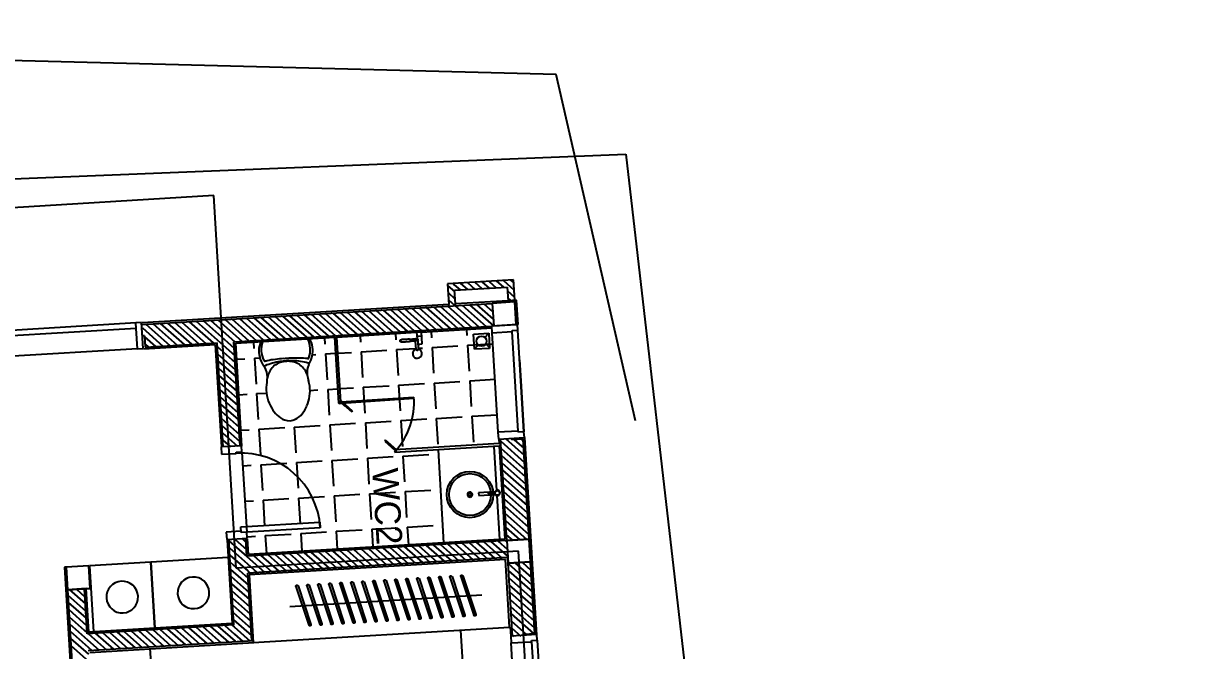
# Model space of a CAD drawing. Extents: x 550108 to 550131.4, y 1838379.2 to 1838423.5.
# Drawn here: x 550121.09 to 550131.39, y 1838417.92 to 1838423.47 of the extents above; entities that cross this region are included whole.
import ezdxf

# ---------------------------------------------------------------- set-up
doc = ezdxf.new("R2010")
doc.units = 0
for name, color, linetype in [('Level 1', 7, 'Continuous'), ('Level 10', 7, 'Continuous'), ('Level 11', 7, 'Continuous'), ('Level 13', 7, 'Continuous'), ('Level 14', 7, 'Continuous'), ('Level 15', 7, 'Continuous'), ('Level 18', 7, 'Continuous'), ('Level 23', 7, 'Continuous'), ('Level 3', 7, 'Continuous'), ('Level 4', 7, 'Continuous'), ('Level 5', 7, 'Continuous'), ('Level 6', 7, 'Continuous'), ('Level 7', 7, 'Continuous'), ('Level 8', 7, 'Continuous')]:
    doc.layers.add(name, color=color, linetype=linetype)

# ---------------------------------------------------------------- blocks, each defined once
blk = doc.blocks.new('___B_2')
at = {"layer": 'Level 3'}
for p, q in [((-41.2, 54.1), (41.2, 54.1)), ((1.2, 20.9), (-1.2, 20.9)), ((-1.2, 20.9), (-1.2, 6.4)), ((1.2, 6.4), (1.2, 20.9)), ((-0.3, 12.6), (-0.3, 6.3)), ((0.3, 12.6), (-0.3, 12.6)), ((0.3, 6.3), (0.3, 12.6)), ((-2.3, 5), (-41.2, 5)), ((41.2, 5), (2.3, 5))]:
    blk.add_line(p, q, dxfattribs=at)
for centre, radius in [((0, 28.6), 20.5), ((0, 28.6), 18.5), ((0, 28.6), 1.37), ((0, 4.4), 2)]:
    blk.add_circle(centre, radius, dxfattribs=at)
for centre, radius, start, end in [((0, 28.6), 2.2, 0, 180), ((0, 28.6), 2.2, 180, 0), ((0, 28.6), 1.37, 0, 180), ((0, 28.6), 1.37, 180, 0), ((0, 4.4), 2.39, 120.1574, 60.2316)]:
    blk.add_arc(centre, radius, start, end, dxfattribs=at)
blk = doc.blocks.new('TOILET')
at = {"layer": 'Level 3'}
for p, q in [((21.4, -1.9), (-21.4, -1.9)), ((19.4, -2), (-19.4, -2)), ((-17.2, -33), (-17.9, -35.5)), ((17.2, -33), (17.9, -35.5))]:
    blk.add_line(p, q, dxfattribs=at)
for centre, radius, start, end in [((0.2, -11.4), 24, 176.4513, 195.2961), ((-4.6, -11.1), 19.2, 151.2809, 176.4513), ((-1, -10.7), 20.7, 156.2862, 203.7138), ((-19.4, -2.6), 0.648, 92.3168, 156.2862), ((19.4, -2.6), 0.648, 23.7138, 87.6832), ((1, -10.7), 20.7, 336.2862, 23.7138), ((4.6, -11.1), 19.2, 3.5487, 28.7191), ((-0.2, -11.4), 24, 344.7039, 3.5487), ((-0.4, -11.6), 23.4, 195.2961, 215.2147), ((-18.9, -18.6), 1.17, 205.4105, 277.5788), ((17.9, -295.1), 277.8, 97.2351, 97.5788), ((-1.4, -140), 121.6, 90.3974, 97.407), ((0, -78.7), 58.1, 84.1678, 95.8322), ((0, -346.3), 327.8, 89.6026, 90.3974), ((1.4, -140), 121.6, 82.593, 89.6026), ((-17.9, -295.1), 277.8, 82.4212, 82.7649), ((18.9, -18.6), 1.17, 262.4212, 334.5895), ((0.4, -11.6), 23.4, 324.7853, 344.7039), ((-19.5, -22.4), 1.38, 230.6724, 288.9927), ((-34.3, -32.7), 16.7, 355.4559, 27.38), ((0.1, -79.2), 58.7, 95.8322, 108.9927), ((0, -38.4), 18, 127.4036, 162.5964), ((0, -41.6), 20.6, 90, 122.0732), ((0, -41.6), 20.6, 57.9268, 90), ((-0.1, -79.2), 58.7, 71.0073, 84.1678), ((0, -38.4), 18, 17.4036, 52.5964), ((34.3, -32.7), 16.7, 152.62, 184.5441), ((19.5, -22.4), 1.38, 251.0073, 309.3276), ((-71.9, -29.8), 54.4, 346.0536, 355.4559), ((71.9, -29.8), 54.4, 184.5441, 190.2879), ((-194.8, -80.5), 217.1, 9.681, 10.8949), ((13.7, -46.1), 33, 174.3487, 207.6878), ((-13.7, -46.1), 33, 332.3122, 3.6835), ((4.5, -52.9), 21.8, 203.2216, 244.7718), ((-4.5, -52.9), 21.8, 295.2282, 336.7784), ((0, -62.4), 11.2, 244.7718, 295.2282)]:
    blk.add_arc(centre, radius, start, end, dxfattribs=at)
blk = doc.blocks.new('___V__')
at = {"layer": 'Level 3'}
for p, q in [((-9.9, 2.8), (-9.9, 2.8)), ((2.1, 0.9), (2.1, -6.5)), ((3.8, 8.5), (3.9, 2.9)), ((6, 8.5), (3.9, 8.5)), ((4.6, -6.6), (4.6, 0.8)), ((5, 5.6), (5, 4.3)), ((5, 1.8), (5, 1.8)), ((8.1, 8.5), (6, 8.5)), ((6, 0.8), (6, 0.8)), ((7, 4.3), (7, 5.6)), ((7, 1.8), (7, 1.8)), ((8, -2), (8.2, 8.5)), ((4.6, -2), (6, -2)), ((6, -2), (8, -2)), ((-0.8, -10.6), (-0.8, -10.8)), ((7.3, -10.8), (7.3, -10.6))]:
    blk.add_line(p, q, dxfattribs=at)
for points in [[(-10.2, 0.8), (-10.3, 0.8), (-10.3, 0.8), (-10.4, 0.8), (-10.4, 0.8), (-10.4, 0.8), (-10.5, 0.8), (-10.5, 0.8), (-10.6, 0.8), (-10.6, 0.8), (-10.6, 0.9), (-10.7, 0.9), (-10.7, 0.9), (-10.7, 0.9), (-10.8, 0.9), (-10.8, 1), (-10.8, 1), (-10.9, 1), (-10.9, 1), (-10.9, 1.1), (-11, 1.1), (-11, 1.1), (-11, 1.1), (-11, 1.2), (-11.1, 1.2), (-11.1, 1.2), (-11.1, 1.3), (-11.1, 1.3), (-11.1, 1.3), (-11.2, 1.4), (-11.2, 1.4), (-11.2, 1.5), (-11.2, 1.5), (-11.2, 1.5), (-11.2, 1.6), (-11.2, 1.6), (-11.2, 1.6), (-11.2, 1.7), (-11.2, 1.7), (-11.2, 1.8), (-11.2, 1.8), (-11.2, 1.8), (-11.2, 1.9), (-11.2, 1.9), (-11.2, 2), (-11.2, 2), (-11.2, 2), (-11.2, 2.1), (-11.2, 2.1), (-11.2, 2.2), (-11.1, 2.2), (-11.1, 2.2), (-11.1, 2.3), (-11.1, 2.3), (-11.1, 2.3), (-11, 2.4), (-11, 2.4), (-11, 2.4), (-11, 2.5), (-10.9, 2.5), (-10.9, 2.5), (-10.9, 2.5), (-10.9, 2.6), (-10.8, 2.6), (-10.8, 2.6), (-10.8, 2.6), (-10.7, 2.7), (-10.7, 2.7), (-10.6, 2.7), (-10.6, 2.7), (-10.6, 2.7), (-10.5, 2.7), (-10.5, 2.7), (-10.5, 2.8), (-10.4, 2.8), (-10.4, 2.8), (-10.3, 2.8), (-10.3, 2.8), (-10.3, 2.8), (-10.2, 2.8)], [(-2.9, 2.8), (-4.2, 2.8), (-5.4, 2.8), (-6.5, 2.8), (-7.4, 2.8), (-8.2, 2.8), (-8.9, 2.8), (-9.4, 2.8), (-9.8, 2.8), (-10.1, 2.8), (-10.2, 2.8), (-10.2, 2.8)], [(-10.2, 2.8), (-10.2, 2.8), (-10, 2.8), (-9.9, 2.8)], [(-9.9, 0.8), (-10.1, 0.8), (-10.2, 0.8), (-10.2, 0.8)], [(-10.2, 0.8), (-10.2, 0.8), (-10, 0.8), (-9.6, 0.8), (-9.2, 0.8), (-8.5, 0.8), (-7.8, 0.8), (-6.9, 0.8), (-5.9, 0.8), (-4.8, 0.8), (-3.5, 0.8), (-2.9, 0.8)], [(-9.9, 0.8), (-9.9, 0.8), (-9.9, 0.8)], [(-2.9, 2.8), (-1.8, 2.8), (-0.8, 2.8), (0.1, 2.8), (0.9, 2.8), (1.6, 2.8), (2.2, 2.8), (2.6, 2.8)], [(2.1, 0.8), (1.6, 0.8), (0.9, 0.8), (0.1, 0.8), (-0.9, 0.8), (-1.9, 0.8), (-2.9, 0.8)], [(2.1, 1.8), (2.1, 1.8), (2.1, 1.8), (2.1, 1.7), (2.1, 1.7), (2.1, 1.7), (2.1, 1.6), (2.1, 1.6), (2.1, 1.5), (2.1, 1.5), (2.1, 1.4), (2.1, 1.3), (2.1, 1.3), (2.1, 1.2), (2.1, 1.1), (2.1, 1), (2.1, 0.9), (2.1, 0.8)], [(2.7, 2.8), (3, 2.8), (3.2, 2.8), (3.3, 2.8)], [(3.3, 0.8), (3.2, 0.8), (3, 0.8), (2.8, 0.8)], [(4.6, 0.8), (4.6, 0.9), (4.6, 1), (4.6, 1.1), (4.6, 1.2), (4.6, 1.3), (4.6, 1.4), (4.6, 1.4), (4.6, 1.5), (4.6, 1.5), (4.6, 1.6), (4.6, 1.6), (4.6, 1.7), (4.6, 1.7), (4.6, 1.7), (4.6, 1.8), (4.6, 1.8), (4.6, 1.8)], [(6, 2.8), (6, 2.8), (6, 2.8)], [(2.2, -6.4), (2, -6.4), (1.9, -6.5), (1.7, -6.6), (1.6, -6.6), (1.4, -6.7), (1.3, -6.8), (1.1, -6.8), (1, -6.9), (0.9, -7), (0.7, -7.1), (0.6, -7.2), (0.5, -7.3), (0.4, -7.4), (0.3, -7.5), (0.2, -7.7), (0.1, -7.8), (0, -7.9), (-0.1, -8), (-0.2, -8.2), (-0.3, -8.3), (-0.4, -8.5), (-0.4, -8.6), (-0.5, -8.8), (-0.6, -8.9), (-0.6, -9.1), (-0.7, -9.2), (-0.7, -9.4), (-0.7, -9.5), (-0.7, -9.7), (-0.8, -9.8), (-0.8, -10), (-0.8, -10.2), (-0.8, -10.3), (-0.8, -10.5), (-0.8, -10.6), (-0.7, -10.8), (-0.7, -11), (-0.7, -11.1), (-0.7, -11.3), (-0.6, -11.4), (-0.6, -11.6), (-0.5, -11.6)], [(7, -11.6), (7.1, -11.4), (7.1, -11.3), (7.2, -11.1), (7.2, -11), (7.2, -10.8), (7.3, -10.7), (7.3, -10.5), (7.3, -10.3), (7.3, -10.2), (7.3, -10), (7.3, -9.9), (7.3, -9.7), (7.2, -9.6), (7.2, -9.4), (7.2, -9.2), (7.1, -9.1), (7.1, -8.9), (7, -8.8), (6.9, -8.6), (6.9, -8.5), (6.8, -8.3), (6.7, -8.2), (6.6, -8.1), (6.5, -7.9), (6.5, -7.8), (6.4, -7.7), (6.2, -7.6), (6.1, -7.5), (6, -7.3), (5.9, -7.2), (5.8, -7.1), (5.6, -7), (5.5, -6.9), (5.4, -6.9), (5.2, -6.8), (5.1, -6.7), (5, -6.6), (4.8, -6.6), (4.7, -6.5), (4.5, -6.5)]]:
    blk.add_lwpolyline(points, dxfattribs=at)
for centre, major_axis, start_param, end_param in [((3.2, -10.3), (4.04, 0), 2.807097, 2.848132), ((3.2, -10.3), (4.04, 0), 0.265335, 0.301153), ((3.2, -10.3), (4.04, 0), 3.224486, 3.28342), ((3.2, -10.5), (4.02, 0), 3.224486, 3.249095), ((3.2, -10.5), (4.02, 0), 3.262073, 3.311483), ((3.2, -10.3), (4.04, 0), 3.384639, 3.759743), ((3.2, -10.5), (4.02, 0), 3.402009, 4.712389), ((3.2, -10.3), (4.04, 0), 4.16153, 4.302053), ((3.2, -10.3), (4.04, 0), 4.558722, 4.712389), ((3.2, -10.5), (-4.02, 0), 1.570796, 3.097693), ((3.2, -10.3), (4.04, 0), 5.808134, 6.228395)]:
    blk.add_ellipse(centre, major_axis=major_axis, ratio=0.98191, start_param=start_param, end_param=end_param, dxfattribs=at)
for points, degree in [([(2.1, 1.6), (2.1, 1.7), (2.1, 2), (2.2, 2.4), (2.5, 2.8), (2.9, 3), (3.2, 3), (3.3, 3)], 3), ([(2.1, 0.8), (2.1, 1), (2.2, 1.2), (2.4, 1.5), (2.9, 1.7), (3.2, 1.8), (3.3, 1.8)], 3), ([(3.3, 3), (3.5, 3), (3.8, 3), (4.2, 2.8), (4.3, 2.5), (4.4, 2.4)], 3), ([(3.3, 1.8), (3.5, 1.8), (3.8, 1.7), (4.2, 1.5), (4.5, 1.2), (4.6, 1), (4.6, 0.8)], 3), ([(4.4, 2.4), (4.5, 2.3), (4.6, 2.1), (4.6, 1.8), (4.6, 1.8)], 3), ([(2.1, -6.4), (2.1, -6.4), (2.2, -6.4), (2.2, -6.4), (2.3, -6.4), (2.3, -6.4), (2.3, -6.5)], 3), ([(2.3, -6.5), (2.3, -6.5), (2.4, -6.6), (2.4, -6.7), (2.5, -6.7), (2.5, -6.8), (2.5, -6.8), (2.6, -6.8), (2.6, -6.8), (2.6, -6.9), (2.7, -6.9), (2.7, -6.9), (2.8, -7), (2.8, -7), (2.9, -7), (2.9, -7), (3, -7), (3.1, -7), (3.2, -7.1), (3.2, -7.1)], 3), ([(3.2, -7.6), (3.1, -7.6), (3.1, -7.6), (3, -7.6), (3, -7.6)], 3), ([(3.2, -7.1), (3.3, -7.1), (3.3, -7.1), (3.3, -7.1), (3.3, -7.1)], 3), ([(3.3, -7.7), (3.3, -7.7), (3.3, -7.7), (3.2, -7.7)], 2), ([(3.3, -7.1), (3.4, -7.1), (3.5, -7.1), (3.6, -7.1), (3.7, -7.1), (3.7, -7.1), (3.8, -7.1), (3.8, -7), (3.9, -7), (3.9, -7), (4, -7), (4, -7), (4, -7), (4, -7), (4, -7), (4.1, -6.9), (4.1, -6.9), (4.1, -6.9), (4.2, -6.9), (4.2, -6.8), (4.2, -6.8), (4.2, -6.8), (4.2, -6.8), (4.3, -6.7), (4.3, -6.7), (4.4, -6.6), (4.4, -6.6), (4.4, -6.5)], 3), ([(3.6, -7.6), (3.5, -7.6), (3.5, -7.7), (3.4, -7.7), (3.3, -7.7)], 3), ([(4.4, -6.5), (4.4, -6.5), (4.4, -6.5), (4.5, -6.5), (4.5, -6.5), (4.5, -6.5), (4.6, -6.5), (4.6, -6.5)], 3)]:
    blk.add_open_spline(points, degree=degree, dxfattribs=at)
blk = doc.blocks.new('FURNI9')
at = {"layer": 'Level 1'}
for p, q in [((-1232.2, 490.6), (-1232.2, 649.8)), ((-1285.7, 490.6), (-1232.2, 490.6))]:
    blk.add_line(p, q, dxfattribs=at)
blk = doc.blocks.new('FURN12')
at = {"layer": 'Level 1'}
for p, q in [((-773, 872.1), (-831.5, 872.1)), ((-831.5, 872.1), (-831.5, 817.9)), ((-831.5, 817.9), (-773, 817.9))]:
    blk.add_line(p, q, dxfattribs=at)
for start, end in [(0, 180), (180, 0)]:
    blk.add_arc((-802.2, 845), 14, start, end, dxfattribs=at)
blk = doc.blocks.new('FURN13')
at = {"layer": 'Level 1'}
for p, q in [((-831.5, 940.6), (-831.5, 872.1)), ((-831.5, 872.1), (-773, 872.1))]:
    blk.add_line(p, q, dxfattribs=at)
for start, end in [(0, 180), (180, 0)]:
    blk.add_arc((-802.2, 908), 14, start, end, dxfattribs=at)
blk = doc.blocks.new('FURN18')
at = {"layer": 'Level 1'}
for p, q in [((-561.6, 421.5), (-561.6, 194.5)), ((-501.6, 421.5), (-561.6, 421.5)), ((-501.6, 194.5), (-501.6, 421.5)), ((-561.6, 194.5), (-501.6, 194.5))]:
    blk.add_line(p, q, dxfattribs=at)
blk = doc.blocks.new('D820X2')
at = {"layer": 'Level 5'}
for p, q in [((30.5, 4), (30.5, 74.12)), ((30.5, 74.12), (35.5, 74.12)), ((35.5, 74.12), (35.5, 4)), ((-35.5, 9), (-41, 9)), ((-41, 9), (-41, -9)), ((-35.5, 4), (-35.5, 9)), ((-34.5, 4), (-35.5, 4)), ((-34.5, -9), (-34.5, 4)), ((35.5, 4), (30.5, 4)), ((35.5, 4), (34.5, 4)), ((34.5, 4), (34.5, -9)), ((41, 9), (35.5, 9)), ((35.5, 9), (35.5, 4)), ((41, -9), (41, 9)), ((-41, -9), (-34.5, -9)), ((34.5, -9), (41, -9))]:
    blk.add_line(p, q, dxfattribs=at)
blk.add_arc((35.5, 4), 70.12, 90, 180, dxfattribs=at)
blk = doc.blocks.new('SO1103')
at = {"layer": 'Level 7'}
for p, q in [((-60, 11.5), (-65, 11.5)), ((-65, 11.5), (-65, -11.5)), ((-60, 6.5), (-60, 11.5)), ((60, 11.5), (-60, 11.5)), ((65, 11.5), (60, 11.5)), ((60, 6.5), (60, 11.5)), ((65, -11.5), (65, 11.5)), ((-60, -11.5), (-60, 6.5)), ((60, 6.5), (-60, 6.5)), ((60, -11.5), (60, 6.5)), ((-65, -11.5), (-60, -11.5)), ((60, -11.5), (-60, -11.5)), ((60, -11.5), (65, -11.5))]:
    blk.add_line(p, q, dxfattribs=at)
blk = doc.blocks.new('CUA_W4')
at = {"layer": 'Level 5'}
for p, q in [((0.1, -2.2), (13, -2.2)), ((13, -1.3), (1, -1.3)), ((13, -2.2), (13, -1.3)), ((64, -1), (18.8, -46.7)), ((65, -1.4), (19.5, -47.4)), ((65, -1.3), (52, -1.3)), ((52, -2.2), (52, -1.3)), ((52, -2.2), (65, -2.2)), ((65, -1), (59.9, -1)), ((65, -2.2), (65, -1.3))]:
    blk.add_line(p, q, dxfattribs=at)
blk.add_arc((65, -1), 65, 180, 225.602, dxfattribs=at)
blk = doc.blocks.new('SO2008')
at = {"layer": 'Level 7'}
for p, q in [((-95, 11.5), (-100, 11.5)), ((-100, 11.5), (-100, -11.5)), ((-95, 6.5), (-95, 11.5)), ((-95, 11.5), (-45, 11.5)), ((-40, 11.5), (-45, 11.5)), ((-45, 11.5), (-45, 6.5)), ((-40, 11.5), (40, 11.5)), ((-40, 6.5), (-40, 11.5)), ((45, 11.5), (40, 11.5)), ((40, 11.5), (40, 6.5)), ((45, 6.5), (45, 11.5)), ((45, 11.5), (95, 11.5)), ((100, 11.5), (95, 11.5)), ((95, 11.5), (95, 6.5)), ((100, -11.5), (100, 11.5)), ((-94, 6.5), (-95, 6.5)), ((-94, -11.5), (-94, 6.5)), ((-94, 6.5), (-46, 6.5)), ((-45, 6.5), (-46, 6.5)), ((-46, 6.5), (-46, -11.5)), ((-40, -11.5), (-40, 6.5)), ((40, 6.5), (-40, 6.5)), ((40, 6.5), (40, -11.5)), ((46, 6.5), (45, 6.5)), ((46, -11.5), (46, 6.5)), ((46, 6.5), (94, 6.5)), ((95, 6.5), (94, 6.5)), ((94, 6.5), (94, -11.5)), ((-100, -11.5), (-94, -11.5)), ((-46, -11.5), (-94, -11.5)), ((-46, -11.5), (-40, -11.5)), ((40, -11.5), (-40, -11.5)), ((40, -11.5), (46, -11.5)), ((94, -11.5), (46, -11.5)), ((94, -11.5), (100, -11.5))]:
    blk.add_line(p, q, dxfattribs=at)
blk = doc.blocks.new('FURN23')
at = {"layer": 'Level 1'}
blk.add_line((-1285.7, 673.8), (-1285.7, 459.2), dxfattribs=at)
blk = doc.blocks.new('CUA_S1')
at = {"layer": 'Level 7'}
for p, q in [((-45, 11.5), (-50, 11.5)), ((-50, 11.5), (-50, -11.5)), ((-45, 6.5), (-45, 11.5)), ((45, 11.5), (-45, 11.5)), ((0, 11.5), (-45, 11.5)), ((-18.6, 11.5), (0, 11.5)), ((0, 11.5), (45, 11.5)), ((18.6, 11.5), (0, 11.5)), ((50, 11.5), (45, 11.5)), ((45, 11.5), (45, 6.5)), ((50, -11.5), (50, 11.5)), ((-44, 6.5), (-45, 6.5)), ((-44, -11.5), (-44, 6.5)), ((44, 6.5), (-44, 6.5)), ((45, 6.5), (44, 6.5)), ((44, 6.5), (44, -11.5)), ((-50, -11.5), (-44, -11.5)), ((-44, -11.5), (44, -11.5)), ((44, -11.5), (50, -11.5))]:
    blk.add_line(p, q, dxfattribs=at)
blk = doc.blocks.new('REPEAT')
at = {"layer": 'Level 11'}
for p, q in [((-151.6, -17.1), (-142.3, 17.6)), ((-149.7, -17.6), (-140.4, 17.1)), ((-141.9, -17.1), (-132.6, 17.6)), ((-140, -17.6), (-130.6, 17.1)), ((-132.2, -17.1), (-122.8, 17.6)), ((-130.2, -17.6), (-120.9, 17.1)), ((-122.4, -17.1), (-113.1, 17.6)), ((-120.5, -17.6), (-111.2, 17.1)), ((-112.7, -17.1), (-103.4, 17.6)), ((-110.8, -17.6), (-101.4, 17.1)), ((-103, -17.1), (-93.6, 17.6)), ((-101, -17.6), (-91.7, 17.1)), ((-93.2, -17.1), (-83.9, 17.6)), ((-91.3, -17.6), (-82, 17.1)), ((-83.5, -17.1), (-74.2, 17.6)), ((-81.6, -17.6), (-72.2, 17.1)), ((-73.8, -17.1), (-64.4, 17.6)), ((-71.8, -17.6), (-62.5, 17.1)), ((-64, -17.1), (-54.7, 17.6)), ((-62.1, -17.6), (-52.8, 17.1)), ((-54.3, -17.1), (-45, 17.6)), ((-52.4, -17.6), (-43, 17.1)), ((-44.6, -17.1), (-35.2, 17.6)), ((-42.6, -17.6), (-33.3, 17.1)), ((-34.8, -17.1), (-25.5, 17.6)), ((-32.9, -17.6), (-23.6, 17.1)), ((-25.1, -17.1), (-15.8, 17.6)), ((-23.2, -17.6), (-13.8, 17.1)), ((-15.4, -17.1), (-6, 17.6)), ((-13.4, -17.6), (-4.1, 17.1)), ((-5.6, -17.1), (3.7, 17.6)), ((-3.7, -17.6), (5.6, 17.1)), ((-158, 0), (-134, 0)), ((-148.3, 0), (-124.3, 0)), ((-138.5, 0), (-114.5, 0)), ((-128.8, 0), (-104.8, 0)), ((-119.1, 0), (-95.1, 0)), ((-109.3, 0), (-85.3, 0)), ((-99.6, 0), (-75.6, 0)), ((-89.9, 0), (-65.9, 0)), ((-80.1, 0), (-56.1, 0)), ((-70.4, 0), (-46.4, 0)), ((-60.7, 0), (-36.7, 0)), ((-50.9, 0), (-26.9, 0)), ((-41.2, 0), (-17.2, 0)), ((-31.5, 0), (-7.5, 0)), ((-21.7, 0), (2.3, 0)), ((-12, 0), (12, 0))]:
    blk.add_line(p, q, dxfattribs=at)
for centre, start, end in [((-141.3, 17.4), 345, 165), ((-131.6, 17.4), 345, 165), ((-121.9, 17.4), 345, 165), ((-112.1, 17.4), 345, 165), ((-102.4, 17.4), 345, 165), ((-92.7, 17.4), 345, 165), ((-82.9, 17.4), 345, 165), ((-73.2, 17.4), 345, 165), ((-63.5, 17.4), 345, 165), ((-53.7, 17.4), 345, 165), ((-44, 17.4), 345, 165), ((-34.3, 17.4), 345, 165), ((-24.5, 17.4), 345, 165), ((-14.8, 17.4), 345, 165), ((-5.1, 17.4), 345, 165), ((4.7, 17.4), 345, 165), ((-150.7, -17.4), 165, 345), ((-140.9, -17.4), 165, 345), ((-131.2, -17.4), 165, 345), ((-121.5, -17.4), 165, 345), ((-111.7, -17.4), 165, 345), ((-102, -17.4), 165, 345), ((-92.3, -17.4), 165, 345), ((-82.5, -17.4), 165, 345), ((-72.8, -17.4), 165, 345), ((-63.1, -17.4), 165, 345), ((-53.3, -17.4), 165, 345), ((-43.6, -17.4), 165, 345), ((-33.9, -17.4), 165, 345), ((-24.1, -17.4), 165, 345), ((-14.4, -17.4), 165, 345), ((-4.7, -17.4), 165, 345)]:
    blk.add_arc(centre, 1, start, end, dxfattribs=at)

msp = doc.modelspace()

# ---------------------------------------------------------------- linework, layer by layer
at = {"layer": 'Level 10'}
for p, q in [((550107.979, 1838421.568), (550126.412, 1838422.311)), ((550126.412, 1838422.311), (550131.386, 1838379.194))]:
    msp.add_line(p, q, dxfattribs=at)
at = {"layer": 'Level 13'}
for p, q in [((550125.066, 1838420.722), (550125.2, 1838420.73)), ((550125.167, 1838420.692), (550125.2, 1838420.73)), ((550125.2, 1838420.73), (550125.208, 1838420.595)), ((550125.074, 1838420.587), (550125.066, 1838420.722)), ((550125.107, 1838420.625), (550125.074, 1838420.587)), ((550125.174, 1838420.634), (550125.208, 1838420.604)), ((550125.208, 1838420.595), (550125.074, 1838420.587))]:
    msp.add_line(p, q, dxfattribs=at)
msp.add_circle((550125.137, 1838420.659), 0.045, dxfattribs=at)
at = {"layer": 'Level 14'}
for p, q in [((550124.837, 1838421.151), (550124.9, 1838421.095)), ((550124.886, 1838421.168), (550124.896, 1838421.158)), ((550124.896, 1838421.158), (550124.949, 1838421.112)), ((550124.949, 1838421.172), (550125.013, 1838421.115)), ((550125.013, 1838421.176), (550125.076, 1838421.119)), ((550125.076, 1838421.179), (550125.14, 1838421.123)), ((550125.14, 1838421.183), (550125.203, 1838421.127)), ((550125.203, 1838421.187), (550125.267, 1838421.131)), ((550125.267, 1838421.191), (550125.33, 1838421.135)), ((550125.33, 1838421.195), (550125.394, 1838421.138)), ((550125.394, 1838421.199), (550125.421, 1838421.174)), ((550125.394, 1838421.138), (550125.425, 1838421.111)), ((550124.841, 1838421.088), (550124.904, 1838421.031)), ((550125.366, 1838421.103), (550125.429, 1838421.047)), ((550125.369, 1838421.04), (550125.411, 1838421.003)), ((550124.204, 1838420.93), (550124.415, 1838420.743)), ((550124.267, 1838420.934), (550124.479, 1838420.747)), ((550124.331, 1838420.938), (550124.542, 1838420.751)), ((550124.394, 1838420.942), (550124.606, 1838420.754)), ((550124.458, 1838420.946), (550124.669, 1838420.758)), ((550124.521, 1838420.95), (550124.733, 1838420.762)), ((550124.585, 1838420.953), (550124.797, 1838420.766)), ((550124.648, 1838420.957), (550124.86, 1838420.77)), ((550124.712, 1838420.961), (550124.924, 1838420.774)), ((550124.775, 1838420.965), (550124.987, 1838420.777)), ((550124.839, 1838420.969), (550125.051, 1838420.781)), ((550124.844, 1838421.024), (550124.902, 1838420.973)), ((550124.902, 1838420.973), (550125.114, 1838420.785)), ((550124.966, 1838420.976), (550125.178, 1838420.789)), ((550125.03, 1838420.98), (550125.241, 1838420.793)), ((550125.093, 1838420.984), (550125.24, 1838420.853)), ((550125.157, 1838420.988), (550125.237, 1838420.917)), ((550125.22, 1838420.992), (550125.233, 1838420.981)), ((550122.489, 1838420.827), (550122.7, 1838420.639)), ((550122.552, 1838420.831), (550122.764, 1838420.643)), ((550122.616, 1838420.835), (550122.827, 1838420.647)), ((550122.679, 1838420.838), (550122.891, 1838420.651)), ((550122.743, 1838420.842), (550122.954, 1838420.655)), ((550122.806, 1838420.846), (550123.018, 1838420.659)), ((550122.87, 1838420.85), (550123.081, 1838420.662)), ((550122.933, 1838420.854), (550123.145, 1838420.666)), ((550122.997, 1838420.858), (550123.208, 1838420.67)), ((550123.06, 1838420.861), (550123.272, 1838420.674)), ((550123.124, 1838420.865), (550123.335, 1838420.678)), ((550123.187, 1838420.869), (550123.399, 1838420.682)), ((550123.251, 1838420.873), (550123.463, 1838420.685)), ((550123.314, 1838420.877), (550123.526, 1838420.689)), ((550123.378, 1838420.881), (550123.59, 1838420.693)), ((550123.441, 1838420.884), (550123.653, 1838420.697)), ((550123.505, 1838420.888), (550123.717, 1838420.701)), ((550123.568, 1838420.892), (550123.78, 1838420.705)), ((550123.632, 1838420.896), (550123.844, 1838420.708)), ((550123.696, 1838420.9), (550123.907, 1838420.712)), ((550123.759, 1838420.904), (550123.971, 1838420.716)), ((550123.823, 1838420.907), (550124.034, 1838420.72)), ((550123.886, 1838420.911), (550124.098, 1838420.724)), ((550123.95, 1838420.915), (550124.161, 1838420.728)), ((550124.013, 1838420.919), (550124.225, 1838420.731)), ((550124.077, 1838420.923), (550124.288, 1838420.735)), ((550124.14, 1838420.927), (550124.352, 1838420.739)), ((550122.14, 1838420.776), (550122.319, 1838420.616)), ((550122.171, 1838420.808), (550122.383, 1838420.62)), ((550122.234, 1838420.812), (550122.446, 1838420.624)), ((550122.298, 1838420.815), (550122.51, 1838420.628)), ((550122.362, 1838420.819), (550122.573, 1838420.632)), ((550122.425, 1838420.823), (550122.637, 1838420.636)), ((550122.143, 1838420.712), (550122.15, 1838420.706)), ((550122.159, 1838420.698), (550122.256, 1838420.613)), ((550122.163, 1838420.634), (550122.192, 1838420.609)), ((550122.827, 1838420.647), (550122.956, 1838420.533)), ((550122.891, 1838420.651), (550122.952, 1838420.597)), ((550122.801, 1838420.611), (550122.959, 1838420.47)), ((550122.804, 1838420.547), (550122.963, 1838420.406)), ((550122.808, 1838420.483), (550122.967, 1838420.343)), ((550122.812, 1838420.42), (550122.971, 1838420.279)), ((550122.816, 1838420.356), (550122.975, 1838420.216)), ((550122.82, 1838420.293), (550122.979, 1838420.152)), ((550122.824, 1838420.229), (550122.982, 1838420.089)), ((550122.827, 1838420.166), (550122.986, 1838420.025)), ((550122.831, 1838420.102), (550122.99, 1838419.962)), ((550122.835, 1838420.039), (550122.994, 1838419.898)), ((550122.839, 1838419.975), (550122.998, 1838419.835)), ((550122.843, 1838419.912), (550123.002, 1838419.771)), ((550122.847, 1838419.848), (550122.981, 1838419.73)), ((550125.347, 1838419.797), (550125.513, 1838419.65)), ((550122.85, 1838419.785), (550122.917, 1838419.726)), ((550125.306, 1838419.774), (550125.517, 1838419.586)), ((550125.309, 1838419.71), (550125.521, 1838419.522)), ((550125.426, 1838419.787), (550125.51, 1838419.713)), ((550125.49, 1838419.791), (550125.506, 1838419.777)), ((550125.313, 1838419.647), (550125.525, 1838419.459)), ((550125.317, 1838419.583), (550125.529, 1838419.395)), ((550125.321, 1838419.519), (550125.533, 1838419.332)), ((550125.325, 1838419.456), (550125.536, 1838419.268)), ((550125.329, 1838419.392), (550125.54, 1838419.205)), ((550125.332, 1838419.329), (550125.544, 1838419.141)), ((550125.336, 1838419.265), (550125.548, 1838419.078)), ((550125.34, 1838419.202), (550125.552, 1838419.014)), ((550125.344, 1838419.138), (550125.556, 1838418.951)), ((550125.348, 1838419.075), (550125.537, 1838418.907)), ((550125.352, 1838419.011), (550125.474, 1838418.903)), ((550122.904, 1838418.895), (550123.063, 1838418.755)), ((550122.959, 1838418.907), (550123.059, 1838418.818)), ((550123.023, 1838418.911), (550123.055, 1838418.882)), ((550124.965, 1838418.873), (550125.124, 1838418.732)), ((550125.029, 1838418.876), (550125.188, 1838418.736)), ((550125.092, 1838418.88), (550125.251, 1838418.74)), ((550125.156, 1838418.884), (550125.315, 1838418.743)), ((550125.219, 1838418.888), (550125.367, 1838418.757)), ((550125.283, 1838418.892), (550125.363, 1838418.821)), ((550125.346, 1838418.896), (550125.359, 1838418.884)), ((550125.355, 1838418.948), (550125.41, 1838418.899)), ((550122.908, 1838418.832), (550123.067, 1838418.691)), ((550122.912, 1838418.768), (550123.071, 1838418.628)), ((550123.25, 1838418.769), (550123.409, 1838418.628)), ((550123.314, 1838418.773), (550123.472, 1838418.632)), ((550123.377, 1838418.777), (550123.536, 1838418.636)), ((550123.441, 1838418.781), (550123.6, 1838418.64)), ((550123.504, 1838418.784), (550123.663, 1838418.644)), ((550123.568, 1838418.788), (550123.727, 1838418.648)), ((550123.631, 1838418.792), (550123.79, 1838418.651)), ((550123.695, 1838418.796), (550123.854, 1838418.655)), ((550123.758, 1838418.8), (550123.917, 1838418.659)), ((550123.822, 1838418.804), (550123.981, 1838418.663)), ((550123.885, 1838418.807), (550124.044, 1838418.667)), ((550123.949, 1838418.811), (550124.108, 1838418.671)), ((550124.012, 1838418.815), (550124.171, 1838418.674)), ((550124.076, 1838418.819), (550124.235, 1838418.678)), ((550124.14, 1838418.823), (550124.298, 1838418.682)), ((550124.203, 1838418.827), (550124.362, 1838418.686)), ((550124.267, 1838418.83), (550124.425, 1838418.69)), ((550124.33, 1838418.834), (550124.489, 1838418.694)), ((550124.394, 1838418.838), (550124.552, 1838418.697)), ((550124.457, 1838418.842), (550124.616, 1838418.701)), ((550124.521, 1838418.846), (550124.679, 1838418.705)), ((550124.584, 1838418.85), (550124.743, 1838418.709)), ((550124.648, 1838418.853), (550124.806, 1838418.713)), ((550124.711, 1838418.857), (550124.87, 1838418.717)), ((550124.775, 1838418.861), (550124.934, 1838418.72)), ((550124.838, 1838418.865), (550124.997, 1838418.724)), ((550124.902, 1838418.869), (550125.061, 1838418.728)), ((550122.916, 1838418.705), (550123.074, 1838418.564)), ((550123.063, 1838418.755), (550123.218, 1838418.617)), ((550123.067, 1838418.691), (550123.155, 1838418.613)), ((550123.123, 1838418.761), (550123.282, 1838418.621)), ((550123.187, 1838418.765), (550123.345, 1838418.625)), ((550125.371, 1838418.694), (550125.582, 1838418.506)), ((550125.431, 1838418.7), (550125.579, 1838418.57)), ((550125.495, 1838418.704), (550125.575, 1838418.633)), ((550125.558, 1838418.708), (550125.571, 1838418.697)), ((550122.919, 1838418.641), (550123.078, 1838418.501)), ((550122.923, 1838418.578), (550123.082, 1838418.437)), ((550123.071, 1838418.628), (550123.091, 1838418.609)), ((550125.375, 1838418.63), (550125.586, 1838418.443)), ((550125.378, 1838418.567), (550125.59, 1838418.379)), ((550121.493, 1838418.463), (550121.636, 1838418.336)), ((550121.556, 1838418.467), (550121.632, 1838418.4)), ((550121.62, 1838418.47), (550121.628, 1838418.463)), ((550122.927, 1838418.514), (550123.086, 1838418.374)), ((550125.382, 1838418.503), (550125.594, 1838418.316)), ((550121.481, 1838418.413), (550121.639, 1838418.273)), ((550122.931, 1838418.451), (550123.09, 1838418.31)), ((550122.935, 1838418.387), (550123.094, 1838418.246)), ((550125.386, 1838418.44), (550125.598, 1838418.252)), ((550125.39, 1838418.376), (550125.602, 1838418.188)), ((550121.484, 1838418.35), (550121.643, 1838418.209)), ((550121.488, 1838418.286), (550121.647, 1838418.145)), ((550122.939, 1838418.324), (550123.097, 1838418.183)), ((550122.942, 1838418.26), (550123.101, 1838418.119)), ((550125.394, 1838418.313), (550125.605, 1838418.125)), ((550121.492, 1838418.223), (550121.651, 1838418.082)), ((550121.496, 1838418.159), (550121.655, 1838418.018)), ((550122.946, 1838418.197), (550123.105, 1838418.056)), ((550125.398, 1838418.249), (550125.595, 1838418.074)), ((550125.401, 1838418.185), (550125.531, 1838418.07)), ((550121.5, 1838418.096), (550121.659, 1838417.955)), ((550121.662, 1838418.072), (550121.821, 1838417.931)), ((550121.725, 1838418.076), (550121.884, 1838417.935)), ((550121.789, 1838418.08), (550121.948, 1838417.939)), ((550121.852, 1838418.084), (550122.011, 1838417.943)), ((550121.916, 1838418.088), (550122.075, 1838417.947)), ((550121.98, 1838418.091), (550122.138, 1838417.951)), ((550122.043, 1838418.095), (550122.202, 1838417.954)), ((550122.107, 1838418.099), (550122.265, 1838417.958)), ((550122.17, 1838418.103), (550122.329, 1838417.962)), ((550122.234, 1838418.107), (550122.392, 1838417.966)), ((550122.297, 1838418.111), (550122.456, 1838417.97)), ((550122.361, 1838418.114), (550122.519, 1838417.974)), ((550122.424, 1838418.118), (550122.583, 1838417.977)), ((550122.488, 1838418.122), (550122.646, 1838417.981)), ((550122.551, 1838418.126), (550122.71, 1838417.985)), ((550122.615, 1838418.13), (550122.774, 1838417.989)), ((550122.678, 1838418.134), (550122.837, 1838417.993)), ((550122.742, 1838418.137), (550122.901, 1838417.997)), ((550122.805, 1838418.141), (550122.958, 1838418.006)), ((550122.869, 1838418.145), (550122.954, 1838418.07)), ((550122.932, 1838418.149), (550122.95, 1838418.133)), ((550122.95, 1838418.133), (550123.091, 1838418.008)), ((550122.954, 1838418.07), (550123.028, 1838418.004)), ((550125.405, 1838418.122), (550125.484, 1838418.052)), ((550125.409, 1838418.058), (550125.42, 1838418.049)), ((550121.504, 1838418.032), (550121.662, 1838417.891)), ((550121.507, 1838417.969), (550121.666, 1838417.828)), ((550121.655, 1838418.018), (550121.757, 1838417.928)), ((550121.659, 1838417.955), (550121.694, 1838417.924)), ((550122.958, 1838418.006), (550122.964, 1838418))]:
    msp.add_line(p, q, dxfattribs=at)
at = {"layer": 'Level 15'}
for p, q in [((550124.377, 1838420.726), (550124.38, 1838420.67)), ((550124.691, 1838420.744), (550124.694, 1838420.689)), ((550125.005, 1838420.763), (550125.008, 1838420.708)), ((550123.122, 1838420.65), (550123.125, 1838420.594)), ((550123.75, 1838420.688), (550123.753, 1838420.632)), ((550124.063, 1838420.707), (550124.067, 1838420.651)), ((550125.013, 1838420.622), (550125.239, 1838420.636)), ((550125.013, 1838420.622), (550125.027, 1838420.394)), ((550123.639, 1838420.539), (550123.672, 1838420.541)), ((550123.758, 1838420.546), (550123.846, 1838420.552)), ((550123.758, 1838420.546), (550123.772, 1838420.318)), ((550123.866, 1838420.553), (550123.986, 1838420.56)), ((550124.072, 1838420.565), (550124.3, 1838420.579)), ((550124.072, 1838420.565), (550124.086, 1838420.337)), ((550124.386, 1838420.584), (550124.554, 1838420.594)), ((550124.386, 1838420.584), (550124.399, 1838420.356)), ((550124.579, 1838420.596), (550124.614, 1838420.598)), ((550124.699, 1838420.603), (550124.927, 1838420.617)), ((550124.699, 1838420.603), (550124.713, 1838420.375)), ((550122.973, 1838420.499), (550123.045, 1838420.503)), ((550123.131, 1838420.509), (550123.175, 1838420.511)), ((550123.131, 1838420.509), (550123.144, 1838420.28)), ((550125.032, 1838420.308), (550125.257, 1838420.322)), ((550123.616, 1838420.223), (550123.691, 1838420.228)), ((550123.777, 1838420.233), (550123.865, 1838420.238)), ((550123.777, 1838420.233), (550123.791, 1838420.004)), ((550123.885, 1838420.239), (550124.005, 1838420.246)), ((550124.091, 1838420.252), (550124.319, 1838420.265)), ((550124.091, 1838420.252), (550124.104, 1838420.023)), ((550124.404, 1838420.271), (550124.633, 1838420.284)), ((550124.404, 1838420.271), (550124.418, 1838420.042)), ((550124.718, 1838420.289), (550124.946, 1838420.303)), ((550124.718, 1838420.289), (550124.732, 1838420.061)), ((550125.032, 1838420.308), (550125.046, 1838420.08)), ((550122.992, 1838420.185), (550123.064, 1838420.19)), ((550123.149, 1838420.195), (550123.235, 1838420.2)), ((550123.149, 1838420.195), (550123.163, 1838419.967)), ((550125.051, 1838419.995), (550125.276, 1838420.008)), ((550123.482, 1838419.9), (550123.71, 1838419.914)), ((550123.796, 1838419.919), (550124.024, 1838419.933)), ((550123.796, 1838419.919), (550123.81, 1838419.691)), ((550124.11, 1838419.938), (550124.338, 1838419.952)), ((550124.11, 1838419.938), (550124.123, 1838419.71)), ((550124.423, 1838419.957), (550124.652, 1838419.971)), ((550124.423, 1838419.957), (550124.437, 1838419.729)), ((550124.737, 1838419.976), (550124.965, 1838419.989)), ((550124.737, 1838419.976), (550124.751, 1838419.748)), ((550125.051, 1838419.995), (550125.065, 1838419.766)), ((550123.011, 1838419.872), (550123.083, 1838419.876)), ((550123.168, 1838419.881), (550123.397, 1838419.895)), ((550123.168, 1838419.881), (550123.182, 1838419.653)), ((550123.482, 1838419.9), (550123.496, 1838419.672)), ((550123.501, 1838419.586), (550123.729, 1838419.6)), ((550123.815, 1838419.605), (550124.043, 1838419.619)), ((550123.815, 1838419.605), (550123.829, 1838419.377)), ((550124.129, 1838419.624), (550124.357, 1838419.638)), ((550124.129, 1838419.624), (550124.142, 1838419.396)), ((550124.442, 1838419.643), (550124.671, 1838419.657)), ((550124.442, 1838419.643), (550124.456, 1838419.415)), ((550123.029, 1838419.558), (550123.102, 1838419.562)), ((550123.187, 1838419.567), (550123.415, 1838419.581)), ((550123.187, 1838419.567), (550123.201, 1838419.339)), ((550123.501, 1838419.586), (550123.515, 1838419.358)), ((550123.52, 1838419.272), (550123.748, 1838419.286)), ((550123.834, 1838419.291), (550124.062, 1838419.305)), ((550123.834, 1838419.291), (550123.848, 1838419.063)), ((550124.148, 1838419.31), (550124.376, 1838419.324)), ((550124.148, 1838419.31), (550124.161, 1838419.082)), ((550124.461, 1838419.329), (550124.689, 1838419.343)), ((550124.461, 1838419.329), (550124.475, 1838419.101)), ((550123.048, 1838419.244), (550123.121, 1838419.248)), ((550123.206, 1838419.254), (550123.434, 1838419.267)), ((550123.206, 1838419.254), (550123.22, 1838419.025)), ((550123.52, 1838419.272), (550123.534, 1838419.044)), ((550123.853, 1838418.978), (550124.081, 1838418.991)), ((550123.853, 1838418.978), (550123.862, 1838418.821)), ((550124.166, 1838418.997), (550124.395, 1838419.01)), ((550124.166, 1838418.997), (550124.176, 1838418.84)), ((550124.48, 1838419.016), (550124.708, 1838419.029)), ((550124.48, 1838419.016), (550124.49, 1838418.859)), ((550123.067, 1838418.93), (550123.14, 1838418.935)), ((550123.225, 1838418.94), (550123.453, 1838418.954)), ((550123.225, 1838418.94), (550123.235, 1838418.783)), ((550123.539, 1838418.959), (550123.767, 1838418.972)), ((550123.539, 1838418.959), (550123.548, 1838418.802))]:
    msp.add_line(p, q, dxfattribs=at)
at = {"layer": 'Level 18'}
for p, q in [((550122.77, 1838421.946), (550118.977, 1838421.717)), ((550122.969, 1838418.652), (550122.77, 1838421.946)), ((550125.464, 1838418.803), (550122.969, 1838418.652)), ((550126.476, 1838402.033), (550125.464, 1838418.803))]:
    msp.add_line(p, q, dxfattribs=at)
at = {"layer": 'Level 4'}
for p, q in [((550125.42, 1838421.2), (550124.836, 1838421.165)), ((550124.836, 1838421.165), (550124.847, 1838420.984)), ((550124.899, 1838421.109), (550125.364, 1838421.137)), ((550125.364, 1838421.137), (550125.371, 1838421.016)), ((550125.431, 1838421.02), (550125.42, 1838421.2)), ((550124.907, 1838420.988), (550124.899, 1838421.109)), ((550124.847, 1838420.984), (550122.137, 1838420.821)), ((550122.138, 1838420.806), (550125.232, 1838420.993)), ((550124.848, 1838420.969), (550124.847, 1838420.984)), ((550125.216, 1838421.007), (550124.907, 1838420.988)), ((550124.908, 1838420.973), (550124.907, 1838420.988)), ((550125.371, 1838421.016), (550125.216, 1838421.007)), ((550125.446, 1838421.02), (550125.371, 1838421.016)), ((550125.372, 1838421.001), (550125.371, 1838421.016)), ((550125.432, 1838421.005), (550125.431, 1838421.02)), ((550125.432, 1838421.005), (550125.444, 1838420.805)), ((550125.459, 1838420.806), (550125.446, 1838421.02)), ((550122.948, 1838420.654), (550125.229, 1838420.792)), ((550123.858, 1838420.694), (550124.563, 1838420.737)), ((550124.605, 1838420.739), (550125.23, 1838420.777)), ((550122.159, 1838420.707), (550122.144, 1838420.706)), ((550122.151, 1838420.591), (550122.784, 1838420.629)), ((550122.159, 1838420.707), (550122.165, 1838420.607)), ((550122.165, 1838420.607), (550122.799, 1838420.645)), ((550122.784, 1838420.629), (550122.839, 1838419.721)), ((550122.854, 1838419.722), (550122.799, 1838420.645)), ((550123.004, 1838419.731), (550122.948, 1838420.654)), ((550122.964, 1838420.64), (550123.838, 1838420.693)), ((550123.019, 1838419.732), (550122.964, 1838420.64)), ((550123.838, 1838420.693), (550123.837, 1838420.708)), ((550123.838, 1838420.693), (550123.873, 1838420.112)), ((550123.858, 1838420.694), (550123.857, 1838420.709)), ((550123.892, 1838420.121), (550123.858, 1838420.694)), ((550123.873, 1838420.112), (550123.88, 1838420.105)), ((550123.88, 1838420.105), (550123.893, 1838420.12)), ((550123.893, 1838420.12), (550123.892, 1838420.121)), ((550125.404, 1838419.801), (550125.405, 1838419.786)), ((550125.624, 1838418.061), (550125.519, 1838419.808)), ((550124.367, 1838419.678), (550125.293, 1838419.734)), ((550125.292, 1838419.754), (550124.37, 1838419.698)), ((550124.37, 1838419.698), (550124.378, 1838419.691)), ((550125.289, 1838419.794), (550125.292, 1838419.754)), ((550125.307, 1838419.755), (550125.292, 1838419.754)), ((550125.308, 1838419.735), (550125.293, 1838419.734)), ((550125.293, 1838419.734), (550125.343, 1838418.91)), ((550125.359, 1838418.896), (550125.304, 1838419.795)), ((550125.505, 1838419.792), (550125.405, 1838419.786)), ((550125.558, 1838418.908), (550125.505, 1838419.792)), ((550124.378, 1838419.691), (550124.367, 1838419.678)), ((550122.889, 1838418.903), (550122.933, 1838418.164)), ((550122.949, 1838418.15), (550122.904, 1838418.903)), ((550123.063, 1838418.758), (550123.053, 1838418.913)), ((550125.359, 1838418.896), (550123.063, 1838418.758)), ((550123.077, 1838418.774), (550123.068, 1838418.913)), ((550125.343, 1838418.91), (550123.077, 1838418.774)), ((550125.359, 1838418.896), (550125.558, 1838418.908)), ((550125.558, 1838418.908), (550125.57, 1838418.709)), ((550125.368, 1838418.747), (550123.072, 1838418.608)), ((550125.371, 1838418.697), (550125.368, 1838418.747)), ((550125.57, 1838418.709), (550125.371, 1838418.697)), ((550125.41, 1838418.048), (550125.371, 1838418.697)), ((550125.608, 1838418.075), (550125.57, 1838418.709)), ((550121.466, 1838418.661), (550121.451, 1838418.661)), ((550121.451, 1838418.661), (550121.825, 1838412.457)), ((550121.478, 1838418.462), (550121.466, 1838418.661)), ((550123.108, 1838418.009), (550123.072, 1838418.608)), ((550121.642, 1838418.472), (550121.478, 1838418.462)), ((550121.478, 1838418.462), (550121.827, 1838412.672)), ((550121.651, 1838418.072), (550121.627, 1838418.471)), ((550121.666, 1838418.087), (550121.642, 1838418.472)), ((550122.949, 1838418.15), (550121.651, 1838418.072)), ((550122.933, 1838418.164), (550121.666, 1838418.087)), ((550122.948, 1838418.165), (550122.933, 1838418.164)), ((550121.651, 1838418.087), (550121.666, 1838418.087)), ((550125.39, 1838418.132), (550125.395, 1838418.047)), ((550125.509, 1838418.069), (550125.608, 1838418.075)), ((550125.509, 1838418.069), (550125.51, 1838418.054)), ((550123.123, 1838418.01), (550121.661, 1838417.922)), ((550121.676, 1838417.908), (550123.124, 1838417.995))]:
    msp.add_line(p, q, dxfattribs=at)
at = {"layer": 'Level 6'}
for p, q in [((550125.432, 1838421.005), (550125.232, 1838420.993)), ((550125.432, 1838421.005), (550125.232, 1838420.993)), ((550125.232, 1838420.993), (550125.235, 1838420.952)), ((550125.232, 1838420.993), (550125.244, 1838420.793)), ((550125.235, 1838420.952), (550125.244, 1838420.793)), ((550125.444, 1838420.805), (550125.432, 1838421.005)), ((550125.444, 1838420.805), (550125.432, 1838421.005)), ((550125.244, 1838420.793), (550125.444, 1838420.805)), ((550125.558, 1838418.908), (550125.359, 1838418.896)), ((550125.558, 1838418.908), (550125.359, 1838418.896)), ((550125.359, 1838418.896), (550125.371, 1838418.697)), ((550125.359, 1838418.896), (550125.371, 1838418.697)), ((550125.57, 1838418.709), (550125.558, 1838418.908)), ((550125.57, 1838418.709), (550125.558, 1838418.908)), ((550121.665, 1838418.673), (550121.466, 1838418.661)), ((550121.665, 1838418.673), (550121.466, 1838418.661)), ((550121.677, 1838418.474), (550121.665, 1838418.673)), ((550121.677, 1838418.474), (550121.665, 1838418.673)), ((550125.371, 1838418.697), (550125.57, 1838418.709)), ((550125.371, 1838418.697), (550125.57, 1838418.709)), ((550121.466, 1838418.661), (550121.478, 1838418.462)), ((550121.466, 1838418.661), (550121.478, 1838418.462)), ((550121.478, 1838418.462), (550121.677, 1838418.474)), ((550121.478, 1838418.462), (550121.627, 1838418.471)), ((550121.627, 1838418.471), (550121.642, 1838418.472)), ((550121.642, 1838418.472), (550121.677, 1838418.474))]:
    msp.add_line(p, q, dxfattribs=at)
at = {"layer": 'Level 8'}
for p, q in [((550125.795, 1838423.015), (550108.19, 1838423.468)), ((550126.497, 1838419.954), (550125.795, 1838423.015)), ((550123.065, 1838418.968), (550123.022, 1838419.677))]:
    msp.add_line(p, q, dxfattribs=at)

# ---------------------------------------------------------------- block references
at = {"layer": 'Level 1', "xscale": 0.010000000000000002, "yscale": 0.01}
for name, p, rotation in [('FURN12', (550114.01, 1838409.88), -86.5470168893157), ('FURN13', (550114.01, 1838409.88), -86.5470168893157), ('FURN18', (550121.48, 1838412.87), -86.5470168893157), ('FURN23', (550138.19, 1838412.15), 3.452983110684302), ('FURNI9', (550134.9, 1838412.2), 3.452983110684302)]:
    msp.add_blockref(name, p, dxfattribs=dict(at, rotation=rotation))
at = {"layer": 'Level 11', "xscale": 0.010000000000000002, "yscale": -0.01, "rotation": 3.4529831106843085}
msp.add_blockref('REPEAT', (550125.02, 1838418.41), dxfattribs=at)
at = {"layer": 'Level 3', "xscale": 0.010000000000000002, "yscale": 0.01}
for name, p, rotation in [('___V__', (550124.53, 1838420.65), 3.452983110684302), ('TOILET', (550123.4, 1838420.69), 3.452983110684302), ('___B_2', (550125.32, 1838419.32), 93.4529831106843)]:
    msp.add_blockref(name, p, dxfattribs=dict(at, rotation=rotation))
at = {"layer": 'Level 5'}
for name, p, xscale, yscale, rotation in [('CUA_W4', (550124.37, 1838419.68), 0.01, 0.009999999999999998, 138.4529831103895), ('D820X2', (550122.95, 1838419.32), 0.010000000000000002, 0.01, -86.5470168893157)]:
    msp.add_blockref(name, p, dxfattribs=dict(at, xscale=xscale, yscale=yscale, rotation=rotation))
at = {"layer": 'Level 7', "xscale": 0.010000000000000002, "yscale": 0.01}
for name, p, rotation in [('SO1103', (550121.49, 1838420.67), 3.452983110684302), ('CUA_S1', (550125.37, 1838420.3), -86.5470168893157), ('SO2008', (550125.57, 1838417.06), -86.5470168893157)]:
    msp.add_blockref(name, p, dxfattribs=dict(at, rotation=rotation))

# ---------------------------------------------------------------- texts
at = {"layer": 'Level 23'}
msp.add_text('WC2', height=0.2283, rotation=273.453, dxfattribs=at).set_placement((550124.17, 1838419.53))

doc.saveas('drawing.dxf')
